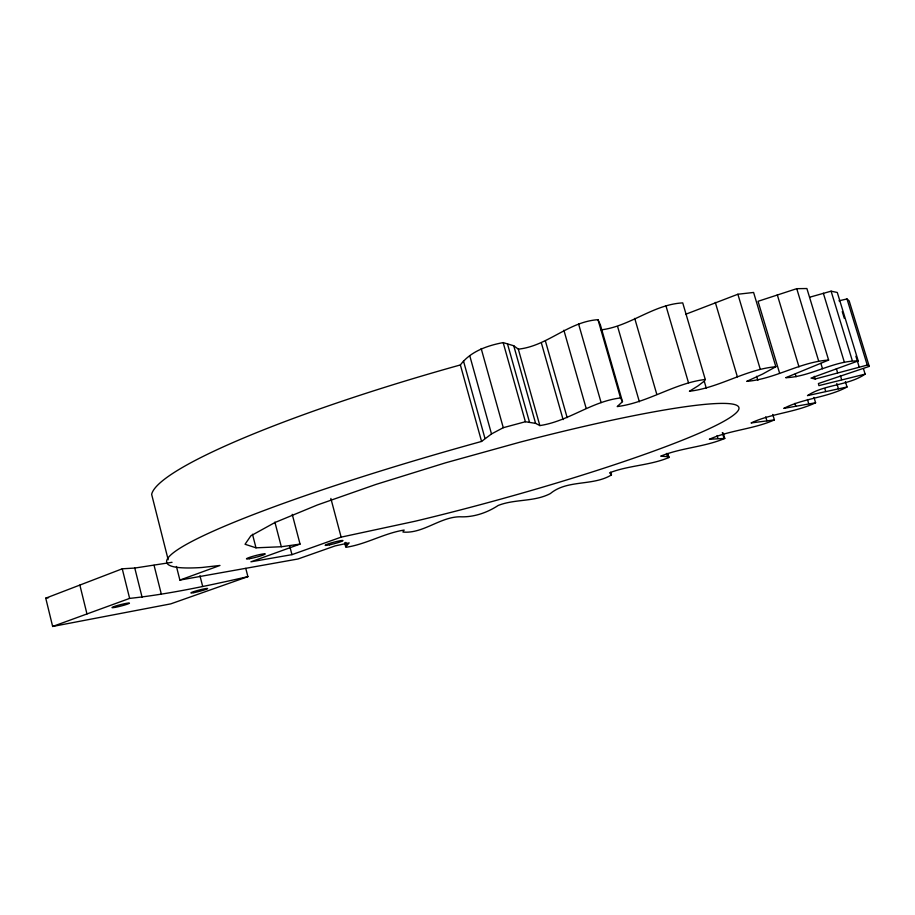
<?xml version="1.0" encoding="UTF-8"?>
<svg xmlns="http://www.w3.org/2000/svg" width="915" height="915" viewBox="0 0 915 915"><rect width="100%" height="100%" fill="white"/><g stroke="black" fill="none" stroke-linecap="round" stroke-linejoin="round"><path stroke-width="1.37" d="M344.623 542.789L345.698 546.85L346.625 547.193C366.572 544.07 384.209 533.216 404.133 530.071L402.92 532.05C423.748 533.994 441.327 515.671 462.052 516.838C474.805 516.964 487.592 512.446 498.206 505.457C515.031 498.824 534.063 502.095 550.361 493.574C567.38 479.369 592.92 486.3 611.472 474.919L609.596 472.803C628.742 465.335 649.822 465.541 668.819 457.557L668.03 454.069M345.698 546.85L349.164 542.87L335.142 545.9L298.016 558.985L179.889 580.076L176.435 566.476M601.006 329.88C629.909 326.449 653.23 304.466 682.727 302.888L705.271 379.473L704.504 380.972L698.054 385.867L689.43 391.254C719.464 387.777 745.622 369.385 775.851 366.721L753.594 292.457L737.879 294.241L685.941 314.165M168.188 559.763L151.65 494.375A335.176 45.453 -15.5 0 1 460.371 364.948C470.482 351.44 487.18 345.618 503.17 342.599L513.75 345.767L518.325 349.153L539.85 425.578C568.512 421.369 591.559 401.353 620.542 397.956L622.486 401.639L617.213 406.58C648.072 402.657 674.332 383.168 705.271 379.473M179.889 580.076L219.977 565.459L201.883 567.494A336.709 33.066 -15.4 0 1 481.576 441.442L491.504 433.939L503.273 427.694L525.382 421.735L535.595 423.371L539.85 425.578M863.486 368.756L865.133 374.132C848.274 385.764 824.575 384.186 807.488 395.612L847.027 386.999L845.391 381.624M775.851 366.721L762.675 374.029L746.731 381.361C774.982 379.119 800.236 361.86 828.624 360.075L806.893 288.534L796.748 288.671L758.043 301.298L779.557 373.034M518.325 349.153C547.479 346.11 568.364 321.645 597.998 319.69L600.354 324.814L622.486 401.639M847.027 386.999C827.354 397.682 803.576 398.174 783.766 408.399L815.597 402.772L813.973 397.373M828.624 360.075L785.722 377.701C810.667 376.866 833.371 360.567 858.213 360.922L837.294 292.48L831.095 291.176L809.729 297.203M815.597 402.772C795.124 412.505 771.585 413.386 751.066 422.947L774.399 419.905L772.763 414.438M774.399 419.905C753.605 429.226 730.159 430.027 709.365 439.257L724.783 438.434L723.182 433.001M245.769 568.387L247.908 576.656L170.762 603.866L52.647 626.466L45.75 598.17L122.244 568.798L134.78 568.055L172.031 562.313M858.213 360.922L811.022 378.089L815.174 379.004L867.248 365.085L869.25 366.4L818.41 383.534L818.902 385.627L865.133 374.132M52.647 626.466L129.633 598.399C169.492 594.098 208.826 585.463 247.908 576.656M300.051 544.093L250.904 561.81L291.954 554.65L341.135 537.139L415.181 521.218A256.417 24.991 -15.4 0 0 733.613 415.044A256.417 24.991 -15.4 0 0 520.017 442.162L445.559 462.818L375.825 484.47L317.436 504.954L275.038 522.476L250.882 535.79L245.048 544.265L255.994 547.822L281.317 546.747L300.051 544.093L292.24 514.344M724.783 438.434C704.218 447.149 681.366 447.709 660.733 456.15L668.831 456.791M838.952 300.818L846.993 298.942L849.177 300.898L869.25 366.4M45.75 598.17L48.529 597.689M846.993 298.942L867.248 365.085M842.258 311.626L844.328 318.386M855.891 356.232L859.196 367.052M831.095 291.176L852.22 360.384M823.34 293.223L844.431 362.454M840.393 375.562L841.628 379.622M836.379 368.734L837.614 372.794M836.79 383.396L838.437 388.795M820.869 363.312L822.505 368.734M796.748 288.671L818.616 360.887M824.861 388.749L825.685 391.46M814.361 376.305L815.174 379.004M777.293 294.847L798.989 366.869M807.465 399.523L808.688 403.606M795.284 374.029L796.096 376.74M794.941 403.355L795.764 406.088M737.879 294.241L760.239 369.157M756.636 376.282L757.837 380.32M765.741 416.851L766.93 420.877M715.301 302.385L737.387 376.831M722.335 432.578L723.937 438.033M704.287 381.361L706.288 388.166M717.086 435.563L717.875 438.239M665.903 305.656L688.492 382.722M634.724 318.397L656.821 394.434M667.641 453.474L668.819 457.557M666.486 453.428L667.264 456.116M617.636 326.621L639.379 401.788M597.998 319.69L620.542 397.956M578.612 324.082L601.109 402.6M610.705 472.232L611.472 474.919M563.88 330.224L586.126 408.227M545.42 341.032L567.151 417.606M541.486 343.331L563.102 419.608M513.75 345.767L535.595 423.371M507.505 343.891L529.556 422.398M503.17 342.599L525.382 421.735M481.176 348.501L503.273 427.694M469.772 355.786L491.504 433.939M463.482 360.99L484.927 438.274M460.371 364.948L481.576 441.442M345.847 542.378L346.568 545.111M330.864 498.458L341.135 537.139M289.792 546.369L291.954 554.65M274.889 522.133L281.317 546.747M252.483 534.246L255.994 547.822M199.962 575.752L202.684 586.446M154.063 565.321L161.315 594.087M134.78 568.055L142.088 597.221M122.244 568.798L129.633 598.399M79.868 585.074L86.971 613.954M329.56 544.825A9.207 0.778 -14.9 0 0 342.999 540.582A9.207 0.778 -14.9 0 0 329.755 543.373A9.207 0.778 -14.9 0 0 329.56 544.825M249.452 558.71A9.699 0.858 -14.7 0 0 265.007 554.216A9.699 0.858 -14.7 0 0 253.135 556.251A9.699 0.858 -14.7 0 0 249.452 558.71M193.808 592.645A8.612 0.663 -14.6 0 0 207.465 588.722A8.612 0.663 -14.6 0 0 196.611 590.747A8.612 0.663 -14.6 0 0 193.808 592.645M115.187 607.354A9.07 0.732 -14.4 0 0 129.358 603.282A9.07 0.732 -14.4 0 0 117.463 605.49A9.07 0.732 -14.4 0 0 115.187 607.354"/></g></svg>
